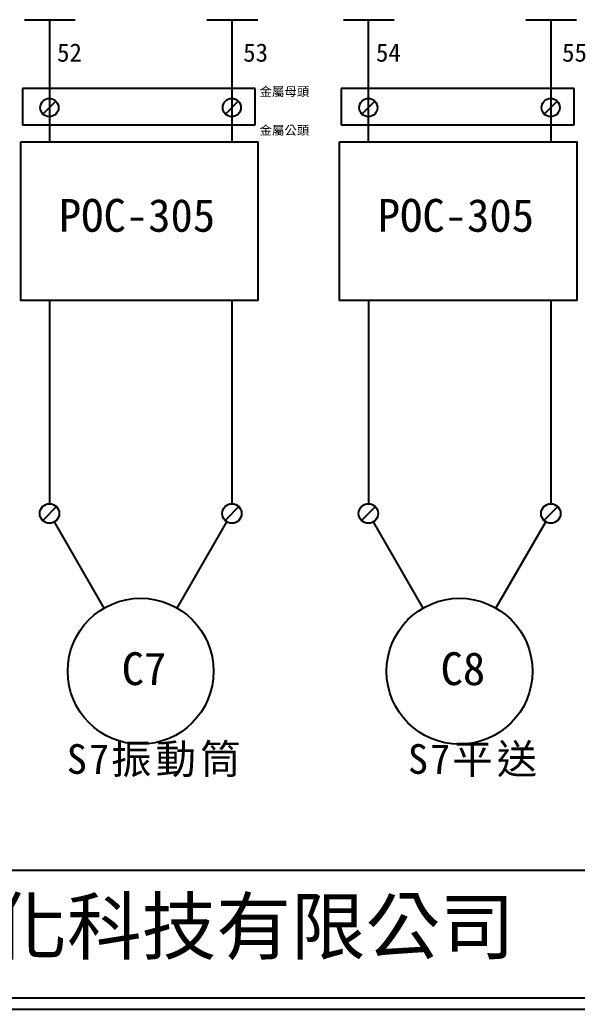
# Model space of a CAD drawing. Extents: x 10 to 297, y 3 to 207.
# Drawn here: x 84.3 to 145.5, y 3 to 111.5 of the extents above; entities that cross this region are included whole.
import ezdxf

# ---------------------------------------------------------------- set-up
doc = ezdxf.new("R2010")
doc.units = 0
doc.layers.get('0').update_dxf_attribs({"linetype": 'CONTINUOUS'})
doc.layers.add('圖框層', color=7, linetype='CONTINUOUS')
doc.layers.add('標尺寸層', color=3, linetype='CONTINUOUS')
doc.styles.add('STSL', font='KAIU.TTF')
doc.styles.add('標楷體', font='KAIU.TTF')

msp = doc.modelspace()

# ---------------------------------------------------------------- linework, layer by layer
for p, q in [((87.59, 111.49), (87.59, 105.63)), ((107.59, 111.49), (107.59, 105.63)), ((122.56, 111.49), (122.56, 105.63)), ((142.56, 111.49), (142.56, 105.63)), ((87.59, 105.63), (87.59, 98.1)), ((107.59, 105.63), (107.59, 98.1)), ((122.56, 105.63), (122.56, 98.1)), ((142.56, 105.63), (142.56, 98.1)), ((87.6, 80.72), (87.6, 58.43)), ((107.6, 80.72), (107.6, 58.43)), ((122.57, 80.72), (122.57, 58.43)), ((142.57, 80.72), (142.57, 58.43)), ((88.36, 58.12), (86.85, 56.6)), ((108.36, 58.12), (106.85, 56.6)), ((123.33, 58.12), (121.82, 56.6)), ((143.33, 58.12), (141.82, 56.6)), ((93.59, 46.99), (88.14, 56.43)), ((101.59, 46.99), (107.05, 56.44)), ((128.56, 46.99), (123.11, 56.43)), ((136.56, 46.99), (142.02, 56.44))]:
    msp.add_line(p, q)
for centre, radius in [((87.6, 57.36), 1.07), ((107.6, 57.36), 1.07), ((122.57, 57.36), 1.07), ((142.57, 57.36), 1.07), ((97.59, 40.06), 8), ((132.56, 40.06), 8)]:
    msp.add_circle(centre, radius)
at = {"layer": '圖框層', "color": 7}
for p, q in [((11.25, 18.25), (295.75, 18.25)), ((11.25, 4.25), (295.75, 4.25)), ((10, 3), (297, 3))]:
    msp.add_line(p, q, dxfattribs=at)
at = {"layer": '標尺寸層', "color": 7}
for p, q in [((84.86, 111.49), (90.43, 111.49)), ((87.59, 111.49), (87.59, 105.63)), ((104.86, 111.49), (110.43, 111.49)), ((119.83, 111.49), (125.4, 111.49)), ((122.56, 111.49), (122.56, 105.63)), ((139.83, 111.49), (145.4, 111.49)), ((84.62, 103.97), (84.62, 99.97)), ((110.15, 103.97), (84.62, 103.97)), ((110.15, 99.97), (110.15, 103.97)), ((119.59, 103.97), (119.59, 99.97)), ((145.12, 103.97), (119.59, 103.97)), ((145.12, 99.97), (145.12, 103.97)), ((88.29, 102.57), (86.88, 101.16)), ((108.29, 102.57), (106.88, 101.16)), ((123.27, 102.57), (121.85, 101.16)), ((143.27, 102.57), (141.85, 101.16)), ((84.62, 99.97), (110.15, 99.97)), ((119.59, 99.97), (145.12, 99.97))]:
    msp.add_line(p, q, dxfattribs=at)
for points in [[(84.44, 98.1), (110.44, 98.1), (110.44, 80.72), (84.44, 80.72)], [(119.41, 98.1), (145.41, 98.1), (145.41, 80.72), (119.41, 80.72)]]:
    msp.add_lwpolyline(points, close=True, dxfattribs=at)
for centre in [(87.59, 101.87), (107.59, 101.87), (122.56, 101.87), (142.56, 101.87)]:
    msp.add_circle(centre, 1, dxfattribs=at)

# ---------------------------------------------------------------- texts
at = {"color": 0, "char_height": 3.25, "width": 24.1454, "attachment_point": 2, "style": '標楷體'}
for s, insert in [('{\\T1.1;S7振動筒}', (99.24, 32.06)), ('{\\T1.1;S7平送}', (134.21, 32.06))]:
    msp.add_mtext(s, dxfattribs=dict(at, insert=insert))
at = {"layer": '圖框層', "color": 4, "style": 'STSL'}
for s, height, p in [('52', 2, (88.43, 106.9)), ('53', 2, (108.84, 106.9)), ('54', 2, (123.4, 106.9)), ('55', 2, (143.81, 106.9)), ('金屬母頭', 1, (110.63, 103.13)), ('金屬公頭', 1, (110.63, 98.88)), ('POC-305', 3.6, (88.62, 88.25)), ('POC-305', 3.6, (123.59, 88.25)), ('C7', 3.6, (95.51, 38.54)), ('C8', 3.6, (130.48, 38.54)), ('泓陞自動化科技有限公司', 6, (48.6, 9.08))]:
    msp.add_text(s, height=height, dxfattribs=at).set_placement(p)

doc.saveas('drawing.dxf')
